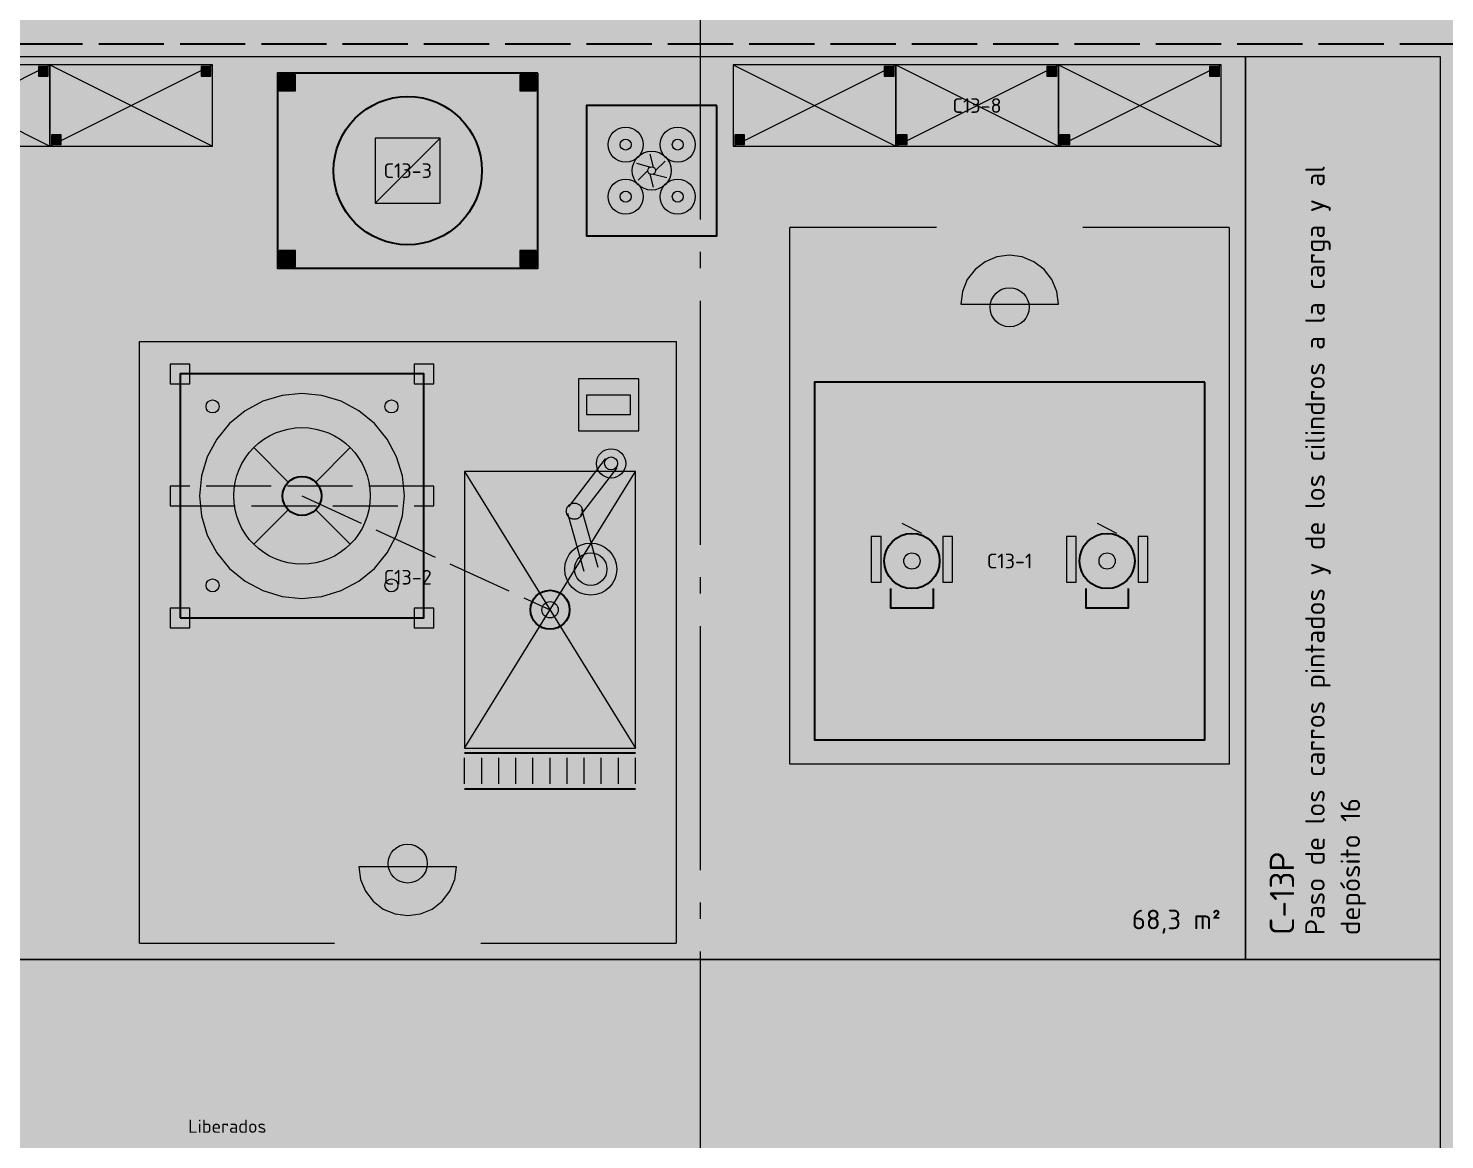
# Model space of a CAD drawing. Header units: millimetres. Extents: x 0 to 1189, y 0 to 841.
# Drawn here: x 573.7 to 660.8, y 288.4 to 356.8 of the extents above; entities that cross this region are included whole.
import ezdxf
from ezdxf.enums import TextEntityAlignment as Align

# ---------------------------------------------------------------- set-up
doc = ezdxf.new("R2010")
doc.units = ezdxf.units.MM
doc.linetypes.add('IRAM-E-TRAZOS', pattern=[5, 4, -1])
doc.linetypes.add('IRAM-F-TRAZO-PUNTO', pattern=[20, 15, -2, 1, -2])
for name, color, linetype, lineweight, true_color in [('A-AREA-TRABAJO', 30, 'CONTINUOUS', 13, 0xeb963c), ('A-DEM-AM', 2, 'CONTINUOUS', 35, 0xd7a500), ('A-EQUIPO', 30, 'CONTINUOUS', 35, 0xe67800), ('A-PASILLO', 2, 'IRAM-E-TRAZOS', 35, 0xd7a500)]:
    doc.layers.add(name, color=color, linetype=linetype, lineweight=lineweight, true_color=true_color)
for name, color, linetype, lineweight in [('A-EJE', 1, 'IRAM-F-TRAZO-PUNTO', 18), ('A-EQUIPO-FINO', 8, 'CONTINUOUS', 13), ('A-EQUIPO-OCULTO', 8, 'IRAM-E-TRAZOS', 13), ('A-EQUIPO-RELLENO', 9, 'CONTINUOUS', 13), ('A-OPERARIO', 6, 'CONTINUOUS', 18), ('A-RELLENO', 9, 'CONTINUOUS', 13), ('A-SECTOR', 1, 'CONTINUOUS', 25), ('A-SECTOR-TXT', 1, 'CONTINUOUS', 25), ('A-TEXTO', 7, 'CONTINUOUS', 18)]:
    doc.layers.add(name, color=color, linetype=linetype, lineweight=lineweight)
doc.styles.add('ISO3098', font='isocpeur.ttf')

msp = doc.modelspace()

# ---------------------------------------------------------------- hatches: boundary and pattern name
at = {"layer": 'A-EQUIPO-RELLENO', "true_color": 0xeeeeee}
h = msp.add_hatch(color=7, dxfattribs=at)
h.dxf.hatch_style = 1
h.paths.add_polyline_path([(565, 349.5), (575, 349.5), (575, 354.5), (565, 354.5)])
at = {"layer": 'A-EQUIPO-RELLENO', "true_color": 0x969ba0}
h = msp.add_hatch(color=7, dxfattribs=at)
h.dxf.hatch_style = 1
h.paths.add_polyline_path([(574.3, 353.8), (574.9, 353.8), (574.9, 354.4), (574.3, 354.4)])
at = {"layer": 'A-EQUIPO-RELLENO', "true_color": 0xeeeeee}
h = msp.add_hatch(color=7, dxfattribs=at)
h.dxf.hatch_style = 1
h.paths.add_polyline_path([(575, 349.5), (585, 349.5), (585, 354.5), (575, 354.5)])
at = {"layer": 'A-EQUIPO-RELLENO', "true_color": 0x969ba0}
h = msp.add_hatch(color=7, dxfattribs=at)
h.dxf.hatch_style = 1
h.paths.add_polyline_path([(584.3, 353.8), (584.9, 353.8), (584.9, 354.4), (584.3, 354.4)])
at = {"layer": 'A-EQUIPO-RELLENO', "true_color": 0xeeeeee}
h = msp.add_hatch(color=7, dxfattribs=at)
h.dxf.hatch_style = 1
h.paths.add_polyline_path([(617, 349.5), (627, 349.5), (627, 354.5), (617, 354.5)])
at = {"layer": 'A-EQUIPO-RELLENO', "true_color": 0x969ba0}
h = msp.add_hatch(color=7, dxfattribs=at)
h.dxf.hatch_style = 1
h.paths.add_polyline_path([(626.3, 353.8), (626.9, 353.8), (626.9, 354.4), (626.3, 354.4)])
at = {"layer": 'A-EQUIPO-RELLENO', "true_color": 0xeeeeee}
h = msp.add_hatch(color=7, dxfattribs=at)
h.dxf.hatch_style = 1
h.paths.add_polyline_path([(627, 349.5), (637, 349.5), (637, 354.5), (627, 354.5)])
at = {"layer": 'A-EQUIPO-RELLENO', "true_color": 0x969ba0}
h = msp.add_hatch(color=7, dxfattribs=at)
h.dxf.hatch_style = 1
h.paths.add_polyline_path([(636.3, 353.8), (636.9, 353.8), (636.9, 354.4), (636.3, 354.4)])
at = {"layer": 'A-EQUIPO-RELLENO', "true_color": 0xeeeeee}
h = msp.add_hatch(color=7, dxfattribs=at)
h.dxf.hatch_style = 1
h.paths.add_polyline_path([(637, 349.5), (647, 349.5), (647, 354.5), (637, 354.5)])
at = {"layer": 'A-EQUIPO-RELLENO', "true_color": 0x969ba0}
h = msp.add_hatch(color=7, dxfattribs=at)
h.dxf.hatch_style = 1
h.paths.add_polyline_path([(646.3, 353.8), (646.9, 353.8), (646.9, 354.4), (646.3, 354.4)])
at = {"layer": 'A-EQUIPO-RELLENO', "true_color": 0xfaf5e1}
h = msp.add_hatch(color=7, dxfattribs=at)
h.dxf.hatch_style = 1
h.paths.add_polyline_path([(605, 354), (589, 354), (589, 342), (605, 342)])
at = {"layer": 'A-EQUIPO-RELLENO', "true_color": 0x969ba0}
h = msp.add_hatch(color=7, dxfattribs=at)
h.dxf.hatch_style = 1
h.paths.add_polyline_path([(590.1, 353.9), (589.1, 353.9), (589.1, 352.9), (590.1, 352.9)])
h = msp.add_hatch(color=7, dxfattribs=at)
h.dxf.hatch_style = 1
h.paths.add_polyline_path([(604.9, 353.9), (603.9, 353.9), (603.9, 352.9), (604.9, 352.9)])
at = {"layer": 'A-EQUIPO-RELLENO', "true_color": 0xe6e6dc}
h = msp.add_hatch(color=7, dxfattribs=at)
h.dxf.hatch_style = 1
h.paths.add_polyline_path([(616, 352), (608, 352), (608, 344), (616, 344)])
at = {"layer": 'A-EQUIPO-RELLENO', "true_color": 0x969ba0}
h = msp.add_hatch(color=7, dxfattribs=at)
h.dxf.hatch_style = 1
h.paths.add_polyline_path([(575.1, 349.6), (575.7, 349.6), (575.7, 350.2), (575.1, 350.2)])
h = msp.add_hatch(color=7, dxfattribs=at)
h.dxf.hatch_style = 1
h.paths.add_polyline_path([(617.1, 349.6), (617.7, 349.6), (617.7, 350.2), (617.1, 350.2)])
h = msp.add_hatch(color=7, dxfattribs=at)
h.dxf.hatch_style = 1
h.paths.add_polyline_path([(627.1, 349.6), (627.7, 349.6), (627.7, 350.2), (627.1, 350.2)])
h = msp.add_hatch(color=7, dxfattribs=at)
h.dxf.hatch_style = 1
h.paths.add_polyline_path([(637.1, 349.6), (637.7, 349.6), (637.7, 350.2), (637.1, 350.2)])
h = msp.add_hatch(color=7, dxfattribs=at)
h.dxf.hatch_style = 1
h.paths.add_polyline_path([(590.1, 343.1), (589.1, 343.1), (589.1, 342.1), (590.1, 342.1)])
h = msp.add_hatch(color=7, dxfattribs=at)
h.dxf.hatch_style = 1
h.paths.add_polyline_path([(604.9, 343.1), (603.9, 343.1), (603.9, 342.1), (604.9, 342.1)])
at = {"layer": 'A-EQUIPO-RELLENO', "true_color": 0xfae1f5}
h = msp.add_hatch(color=7, dxfattribs=at)
h.dxf.hatch_style = 1
h.paths.add_polyline_path([(637, 339.8), (636.898, 340.576), (636.598, 341.3), (636.121, 341.921), (635.5, 342.398), (634.776, 342.698), (634, 342.8), (633.224, 342.698), (632.5, 342.398), (631.879, 341.921), (631.402, 341.3), (631.102, 340.576), (631, 339.8), (637, 339.8)])
at = {"layer": 'A-EQUIPO-RELLENO', "true_color": 0xffffff}
h = msp.add_hatch(color=7, dxfattribs=at)
h.dxf.hatch_style = 1
h.paths.add_polyline_path([(632.8, 339.6), (632.841, 339.289), (632.961, 339), (633.151, 338.751), (633.4, 338.561), (633.689, 338.441), (634, 338.4), (634.311, 338.441), (634.6, 338.561), (634.849, 338.751), (635.039, 339), (635.159, 339.289), (635.2, 339.6), (635.159, 339.911), (635.039, 340.2), (634.849, 340.449), (634.6, 340.639), (634.311, 340.759), (634, 340.8), (633.689, 340.759), (633.4, 340.639), (633.151, 340.449), (632.961, 340.2), (632.841, 339.911)])
at = {"layer": 'A-EQUIPO-RELLENO', "true_color": 0x969ba0}
h = msp.add_hatch(color=7, dxfattribs=at)
h.dxf.hatch_style = 1
h.paths.add_polyline_path([(582.4, 334.9), (583.6, 334.9), (583.6, 336.1), (582.4, 336.1)])
at = {"layer": 'A-EQUIPO-RELLENO', "true_color": 0xfaeec8}
h = msp.add_hatch(color=7, dxfattribs=at)
h.dxf.hatch_style = 1
h.paths.add_polyline_path([(583, 320.5), (598, 320.5), (598, 335.5), (583, 335.5)])
at = {"layer": 'A-EQUIPO-RELLENO', "true_color": 0x969ba0}
h = msp.add_hatch(color=7, dxfattribs=at)
h.dxf.hatch_style = 1
h.paths.add_polyline_path([(597.4, 334.9), (598.6, 334.9), (598.6, 336.1), (597.4, 336.1)])
at = {"layer": 'A-EQUIPO-RELLENO', "true_color": 0xcdd0d4}
h = msp.add_hatch(color=7, dxfattribs=at)
h.dxf.hatch_style = 1
h.paths.add_polyline_path([(607.5, 332), (611.2, 332), (611.2, 335.2), (607.5, 335.2)])
at = {"layer": 'A-EQUIPO-RELLENO', "true_color": 0xeeeeee}
h = msp.add_hatch(color=7, dxfattribs=at)
h.dxf.hatch_style = 1
h.paths.add_polyline_path([(600.5, 312.5), (611, 312.5), (611, 329.5), (600.5, 329.5)])
at = {"layer": 'A-EQUIPO-RELLENO', "true_color": 0xf0786e}
h = msp.add_hatch(color=7, dxfattribs=at)
h.dxf.hatch_style = 1
h.paths.add_polyline_path([(626.3, 324), (626.358, 323.56), (626.528, 323.15), (626.798, 322.798), (627.15, 322.528), (627.56, 322.358), (628, 322.3), (628.44, 322.358), (628.85, 322.528), (629.202, 322.798), (629.472, 323.15), (629.642, 323.56), (629.7, 324), (629.642, 324.44), (629.472, 324.85), (629.202, 325.202), (628.85, 325.472), (628.44, 325.642), (628, 325.7), (627.56, 325.642), (627.15, 325.472), (626.798, 325.202), (626.528, 324.85), (626.358, 324.44)])
h = msp.add_hatch(color=7, dxfattribs=at)
h.dxf.hatch_style = 1
h.paths.add_polyline_path([(638.3, 324), (638.358, 323.56), (638.528, 323.15), (638.798, 322.798), (639.15, 322.528), (639.56, 322.358), (640, 322.3), (640.44, 322.358), (640.85, 322.528), (641.202, 322.798), (641.472, 323.15), (641.642, 323.56), (641.7, 324), (641.642, 324.44), (641.472, 324.85), (641.202, 325.202), (640.85, 325.472), (640.44, 325.642), (640, 325.7), (639.56, 325.642), (639.15, 325.472), (638.798, 325.202), (638.528, 324.85), (638.358, 324.44)])
at = {"layer": 'A-EQUIPO-RELLENO', "true_color": 0x969ba0}
h = msp.add_hatch(color=7, dxfattribs=at)
h.dxf.hatch_style = 1
h.paths.add_polyline_path([(626.1, 325.5), (625.5, 325.5), (625.5, 322.7), (626.1, 322.7)])
h = msp.add_hatch(color=7, dxfattribs=at)
h.dxf.hatch_style = 1
h.paths.add_polyline_path([(630.5, 325.5), (629.9, 325.5), (629.9, 322.7), (630.5, 322.7)])
h = msp.add_hatch(color=7, dxfattribs=at)
h.dxf.hatch_style = 1
h.paths.add_polyline_path([(638.1, 325.5), (637.5, 325.5), (637.5, 322.7), (638.1, 322.7)])
h = msp.add_hatch(color=7, dxfattribs=at)
h.dxf.hatch_style = 1
h.paths.add_polyline_path([(642.5, 325.5), (641.9, 325.5), (641.9, 322.7), (642.5, 322.7)])
h = msp.add_hatch(color=7, dxfattribs=at)
h.dxf.hatch_style = 1
h.paths.add_polyline_path([(582.4, 319.9), (583.6, 319.9), (583.6, 321.1), (582.4, 321.1)])
h = msp.add_hatch(color=7, dxfattribs=at)
h.dxf.hatch_style = 1
h.paths.add_polyline_path([(597.4, 319.9), (598.6, 319.9), (598.6, 321.1), (597.4, 321.1)])
at = {"layer": 'A-EQUIPO-RELLENO', "true_color": 0xeeeeee}
h = msp.add_hatch(color=7, dxfattribs=at)
h.dxf.hatch_style = 1
h.paths.add_polyline_path([(600.5, 310), (611, 310), (611, 312.2), (600.5, 312.2)])
at = {"layer": 'A-EQUIPO-RELLENO', "true_color": 0xffffff}
h = msp.add_hatch(color=7, dxfattribs=at)
h.dxf.hatch_style = 1
h.paths.add_polyline_path([(598.2, 305.4), (598.159, 305.711), (598.039, 306), (597.849, 306.249), (597.6, 306.439), (597.311, 306.559), (597, 306.6), (596.689, 306.559), (596.4, 306.439), (596.151, 306.249), (595.961, 306), (595.841, 305.711), (595.8, 305.4), (595.841, 305.089), (595.961, 304.8), (596.151, 304.551), (596.4, 304.361), (596.689, 304.241), (597, 304.2), (597.311, 304.241), (597.6, 304.361), (597.849, 304.551), (598.039, 304.8), (598.159, 305.089)])
at = {"layer": 'A-EQUIPO-RELLENO', "true_color": 0xfae1f5}
h = msp.add_hatch(color=7, dxfattribs=at)
h.dxf.hatch_style = 1
h.paths.add_polyline_path([(594, 305.2), (594.102, 304.424), (594.402, 303.7), (594.879, 303.079), (595.5, 302.602), (596.224, 302.302), (597, 302.2), (597.776, 302.302), (598.5, 302.602), (599.121, 303.079), (599.598, 303.7), (599.898, 304.424), (600, 305.2), (594, 305.2)])
at = {"layer": 'A-RELLENO', "true_color": 0xe2e2e2}
h = msp.add_hatch(color=7, dxfattribs=at)
h.dxf.hatch_style = 1
h.paths.add_polyline_path([(83, 355), (843, 355), (843, 405), (83, 405)])
at = {"layer": 'A-RELLENO', "true_color": 0xd7eed2}
h = msp.add_hatch(color=7, dxfattribs=at)
h.dxf.hatch_style = 1
h.paths.add_polyline_path([(525.5, 299.5), (648.5, 299.5), (648.5, 355), (525.5, 355)])
h = msp.add_hatch(color=7, dxfattribs=at)
h.dxf.hatch_style = 1
h.paths.add_polyline_path([(648.5, 299.5), (660.5, 299.5), (660.5, 355), (648.5, 355)])
at = {"layer": 'A-RELLENO', "true_color": 0xe2e2e2}
h = msp.add_hatch(color=7, dxfattribs=at)
h.dxf.hatch_style = 1
h.paths.add_polyline_path([(660.5, 220), (690.5, 220), (690.5, 355), (660.5, 355)])
at = {"layer": 'A-RELLENO', "true_color": 0xc8e8c8}
h = msp.add_hatch(color=7, dxfattribs=at)
h.dxf.hatch_style = 1
h.paths.add_polyline_path([(525.5, 220), (660.5, 220), (660.5, 299.5), (525.5, 299.5)])

# ---------------------------------------------------------------- linework, layer by layer
at = {"layer": 'A-AREA-TRABAJO'}
for p, q in [((629.5, 344.5), (620.5, 344.5)), ((647.5, 344.5), (638.5, 344.5)), ((580.5, 300.5), (592.5, 300.5)), ((601.5, 300.5), (613.5, 300.5))]:
    msp.add_line(p, q, dxfattribs=at)
for points in [[(647.5, 344.5), (647.5, 311.5), (620.5, 311.5), (620.5, 344.5)], [(580.5, 300.5), (580.5, 337.5), (613.5, 337.5), (613.5, 300.5)]]:
    msp.add_lwpolyline(points, dxfattribs=at)
at = {"layer": 'A-DEM-AM'}
msp.add_lwpolyline([(646, 335), (622, 335), (622, 313), (646, 313)], close=True, dxfattribs=at)
at = {"layer": 'A-EJE'}
msp.add_line((615, 185), (615, 696), dxfattribs=at)
at = {"layer": 'A-EQUIPO'}
for p, q in [((600.5, 312.2), (611, 312.2)), ((600.5, 310), (611, 310))]:
    msp.add_line(p, q, dxfattribs=at)
for points in [[(605, 354), (589, 354), (589, 342), (605, 342)], [(616, 352), (608, 352), (608, 344), (616, 344)], [(583, 320.5), (598, 320.5), (598, 335.5), (583, 335.5)]]:
    msp.add_lwpolyline(points, close=True, dxfattribs=at)
for points in [[(629.3, 322.3), (629.3, 321.1), (626.7, 321.1), (626.7, 322.3)], [(641.3, 322.3), (641.3, 321.1), (638.7, 321.1), (638.7, 322.3)]]:
    msp.add_lwpolyline(points, dxfattribs=at)
for centre, radius in [((597, 348), 4.56), ((590.5, 328), 1.2), ((628, 324), 1.7), ((640, 324), 1.7), ((605.75, 321), 1.2)]:
    msp.add_circle(centre, radius, dxfattribs=at)
at = {"layer": 'A-EQUIPO-FINO'}
for p, q in [((565, 349.5), (575, 354.5)), ((565, 354.5), (575, 349.5)), ((575, 349.5), (585, 354.5)), ((575, 354.5), (585, 349.5)), ((617, 349.5), (627, 354.5)), ((617, 354.5), (627, 349.5)), ((627, 349.5), (637, 354.5)), ((627, 354.5), (637, 349.5)), ((637, 349.5), (647, 354.5)), ((637, 354.5), (647, 349.5)), ((599, 350), (595, 346)), ((589.651, 328.849), (587.53, 330.97)), ((591.349, 328.849), (593.47, 330.97)), ((600.5, 312.5), (611, 329.5)), ((600.5, 329.5), (611, 312.5)), ((589.651, 327.151), (587.53, 325.03)), ((591.349, 327.151), (593.47, 325.03)), ((628.6, 325.7), (627.4, 326.3)), ((640.6, 325.7), (639.4, 326.3)), ((600.5, 310.3), (600.5, 311.9)), ((601.55, 310.3), (601.55, 311.9)), ((602.6, 310.3), (602.6, 311.9)), ((603.65, 310.3), (603.65, 311.9)), ((604.7, 310.3), (604.7, 311.9)), ((605.75, 310.3), (605.75, 311.9)), ((606.8, 310.3), (606.8, 311.9)), ((607.85, 310.3), (607.85, 311.9)), ((608.9, 310.3), (608.9, 311.9)), ((609.95, 310.3), (609.95, 311.9)), ((611, 310.3), (611, 311.9))]:
    msp.add_line(p, q, dxfattribs=at)
for points in [[(565, 349.5), (575, 349.5), (575, 354.5), (565, 354.5)], [(574.3, 353.8), (574.9, 353.8), (574.9, 354.4), (574.3, 354.4)], [(575, 349.5), (585, 349.5), (585, 354.5), (575, 354.5)], [(584.3, 353.8), (584.9, 353.8), (584.9, 354.4), (584.3, 354.4)], [(617, 349.5), (627, 349.5), (627, 354.5), (617, 354.5)], [(626.3, 353.8), (626.9, 353.8), (626.9, 354.4), (626.3, 354.4)], [(627, 349.5), (637, 349.5), (637, 354.5), (627, 354.5)], [(636.3, 353.8), (636.9, 353.8), (636.9, 354.4), (636.3, 354.4)], [(637, 349.5), (647, 349.5), (647, 354.5), (637, 354.5)], [(646.3, 353.8), (646.9, 353.8), (646.9, 354.4), (646.3, 354.4)], [(590.1, 353.9), (589.1, 353.9), (589.1, 352.9), (590.1, 352.9)], [(604.9, 353.9), (603.9, 353.9), (603.9, 352.9), (604.9, 352.9)], [(575.1, 349.6), (575.7, 349.6), (575.7, 350.2), (575.1, 350.2)], [(617.1, 349.6), (617.7, 349.6), (617.7, 350.2), (617.1, 350.2)], [(627.1, 349.6), (627.7, 349.6), (627.7, 350.2), (627.1, 350.2)], [(637.1, 349.6), (637.7, 349.6), (637.7, 350.2), (637.1, 350.2)], [(590.1, 343.1), (589.1, 343.1), (589.1, 342.1), (590.1, 342.1)], [(604.9, 343.1), (603.9, 343.1), (603.9, 342.1), (604.9, 342.1)], [(582.4, 334.9), (583.6, 334.9), (583.6, 336.1), (582.4, 336.1)], [(597.4, 334.9), (598.6, 334.9), (598.6, 336.1), (597.4, 336.1)], [(607.5, 332), (611.2, 332), (611.2, 335.2), (607.5, 335.2)], [(608, 333), (610.7, 333), (610.7, 334.2), (608, 334.2)], [(600.5, 312.5), (611, 312.5), (611, 329.5), (600.5, 329.5)], [(626.1, 325.5), (625.5, 325.5), (625.5, 322.7), (626.1, 322.7)], [(630.5, 325.5), (629.9, 325.5), (629.9, 322.7), (630.5, 322.7)], [(638.1, 325.5), (637.5, 325.5), (637.5, 322.7), (638.1, 322.7)], [(642.5, 325.5), (641.9, 325.5), (641.9, 322.7), (642.5, 322.7)], [(582.4, 319.9), (583.6, 319.9), (583.6, 321.1), (582.4, 321.1)], [(597.4, 319.9), (598.6, 319.9), (598.6, 321.1), (597.4, 321.1)]]:
    msp.add_lwpolyline(points, close=True, dxfattribs=at)
for points in [[(611.88, 348.208), (611.076, 348.431)], [(612.12, 348.208), (611.911, 349.016)], [(612.24, 348), (612.836, 348.585)], [(611.76, 348), (611.164, 347.415)], [(611.88, 347.792), (612.089, 346.984)], [(612.12, 347.792), (612.924, 347.569)]]:
    msp.add_lwpolyline(points, dxfattribs=at)
for centre, radius in [((610.4, 349.6), 1.08), ((613.6, 349.6), 1.08), ((610.4, 349.6), 0.336), ((612, 348), 1.2), ((613.6, 349.6), 0.336), ((610.4, 346.4), 1.08), ((612, 348), 0.24), ((613.6, 346.4), 1.08), ((610.4, 346.4), 0.336), ((613.6, 346.4), 0.336), ((585, 333.5), 0.4), ((596, 333.5), 0.4), ((590.5, 328), 4.2), ((609.5, 330), 0.9), ((609.5, 330), 0.4), ((608.25, 323.5), 1.6), ((608.25, 323.5), 1), ((628, 324), 0.5), ((640, 324), 0.5), ((585, 322.5), 0.4), ((596, 322.5), 0.4), ((605.75, 321), 0.5)]:
    msp.add_circle(centre, radius, dxfattribs=at)
at = {"layer": 'A-EQUIPO-OCULTO'}
for p, q in [((609.143, 330.274), (606.893, 327.336)), ((609.857, 329.726), (607.607, 326.789)), ((590.5, 328), (605.75, 321)), ((606.817, 326.941), (607.817, 323.378)), ((607.683, 327.184), (608.683, 323.622))]:
    msp.add_line(p, q, dxfattribs=at)
for points in [[(599, 350), (595, 350), (595, 346), (599, 346)], [(596.8, 328), (596.679, 329.229), (596.32, 330.411), (595.738, 331.5), (594.955, 332.455), (594, 333.238), (592.911, 333.82), (591.729, 334.179), (590.5, 334.3), (589.271, 334.179), (588.089, 333.82), (587, 333.238), (586.045, 332.455), (585.262, 331.5), (584.68, 330.411), (584.321, 329.229), (584.2, 328), (584.321, 326.771), (584.68, 325.589), (585.262, 324.5), (586.045, 323.545), (587, 322.762), (588.089, 322.18), (589.271, 321.821), (590.5, 321.7), (591.729, 321.821), (592.911, 322.18), (594, 322.762), (594.955, 323.545), (595.738, 324.5), (596.32, 325.589), (596.679, 326.771)], [(582.4, 327.4), (598.6, 327.4), (598.6, 328.6), (582.4, 328.6)]]:
    msp.add_lwpolyline(points, close=True, dxfattribs=at)
msp.add_circle((607.25, 327.062), 0.5, dxfattribs=at)
at = {"layer": 'A-OPERARIO'}
for points in [[(637, 339.8), (636.898, 340.576), (636.598, 341.3), (636.121, 341.921), (635.5, 342.398), (634.776, 342.698), (634, 342.8), (633.224, 342.698), (632.5, 342.398), (631.879, 341.921), (631.402, 341.3), (631.102, 340.576), (631, 339.8)], [(594, 305.2), (594.102, 304.424), (594.402, 303.7), (594.879, 303.079), (595.5, 302.602), (596.224, 302.302), (597, 302.2), (597.776, 302.302), (598.5, 302.602), (599.121, 303.079), (599.598, 303.7), (599.898, 304.424), (600, 305.2)]]:
    msp.add_lwpolyline(points, close=True, dxfattribs=at)
for centre in [(634, 339.6), (597, 305.4)]:
    msp.add_circle(centre, 1.2, dxfattribs=at)
at = {"layer": 'A-PASILLO'}
msp.add_line((83, 355.8), (843, 355.8), dxfattribs=at)
at = {"layer": 'A-SECTOR'}
for points in [[(525.5, 299.5), (648.5, 299.5), (648.5, 355), (525.5, 355)], [(648.5, 299.5), (660.5, 299.5), (660.5, 355), (648.5, 355)], [(525.5, 220), (660.5, 220), (660.5, 299.5), (525.5, 299.5)]]:
    msp.add_lwpolyline(points, close=True, dxfattribs=at)

# ---------------------------------------------------------------- texts
at = {"layer": 'A-SECTOR-TXT', "style": 'ISO3098'}
for s, height, p in [('Paso de los carros pintados y de los cilindros a la carga y al', 1.2, (652.175, 301)), ('depósito 16', 1.2, (654.35, 301)), ('C-13P', 1.5, (650, 301))]:
    msp.add_text(s, height=height, rotation=90, dxfattribs=at).set_placement(p, align=Align.TOP_LEFT)
msp.add_text('68,3 m²', height=1.2, dxfattribs=at).set_placement((647, 301), align=Align.BOTTOM_RIGHT)
at = {"layer": 'A-TEXTO', "style": 'ISO3098'}
for s, p in [('C13-8', (632, 352)), ('C13-3', (597, 348)), ('C13-1', (634, 324)), ('C13-2', (597, 323))]:
    msp.add_text(s, height=0.9, dxfattribs=at).set_placement(p, align=Align.MIDDLE_CENTER)
msp.add_text('Liberados', height=0.81, dxfattribs=at).set_placement((583.5, 288.6), align=Align.BOTTOM_LEFT)

doc.saveas('drawing.dxf')
